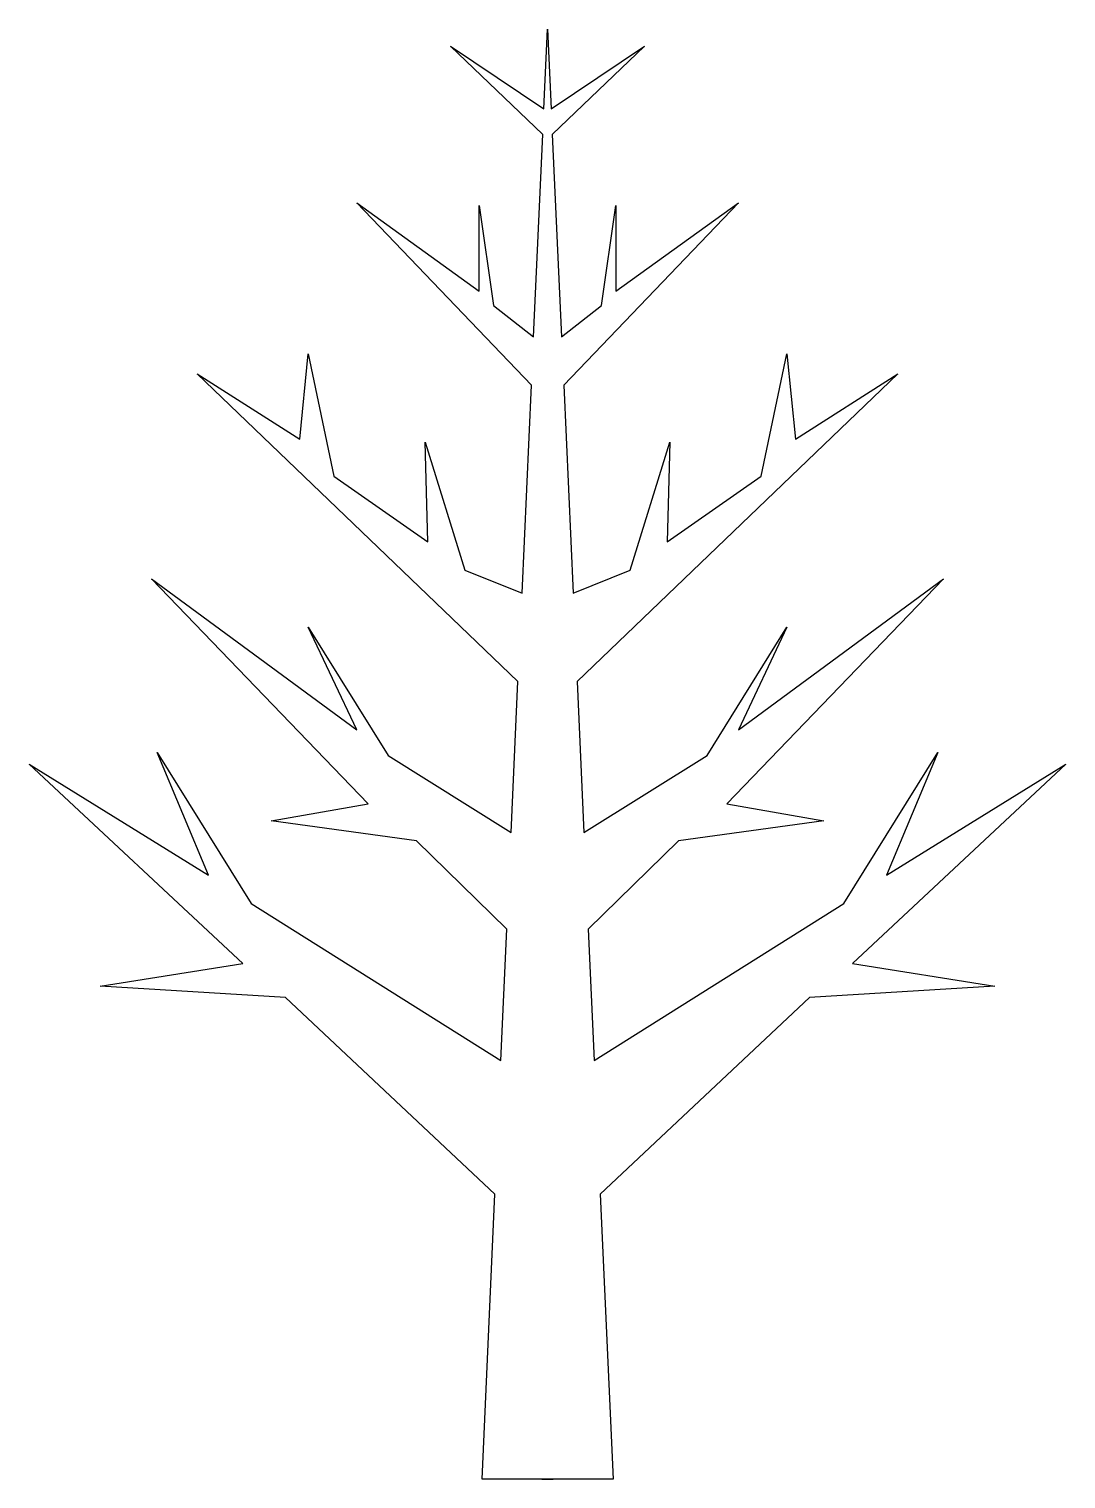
# Model space of a CAD drawing. Header units: centimetres. Extents: x -6.6 to 6.6, y -9.2 to 9.2.
import ezdxf

# ---------------------------------------------------------------- set-up
doc = ezdxf.new("R2010")
doc.units = ezdxf.units.CM
doc.header["$MEASUREMENT"] = 0
doc.layers.add('Camada 1', color=7, linetype='Continuous')

msp = doc.modelspace()

# ---------------------------------------------------------------- linework, layer by layer
at = {"layer": 'Camada 1'}
msp.add_open_spline([(-0.07248, -9.18602), (-0.07248, -9.18602), (0.83062, -9.18602), (0.83062, -9.18602), (0.83062, -9.18602), (0.83062, -9.18602), (0.66721, -5.57715), (0.66721, -5.57715), (0.66721, -5.57715), (0.66721, -5.57715), (3.32117, -3.0866), (3.32117, -3.0866), (3.32117, -3.0866), (3.32117, -3.0866), (5.66675, -2.94166), (5.66675, -2.94166), (5.66675, -2.94166), (5.66675, -2.94166), (3.86232, -2.65351), (3.86232, -2.65351), (3.86232, -2.65351), (3.86232, -2.65351), (6.56898, -0.12695), (6.56898, -0.12695), (6.56898, -0.12695), (6.56898, -0.12695), (4.29542, -1.53429), (4.29542, -1.53429), (4.29542, -1.53429), (4.29542, -1.53429), (4.94463, 0.01799), (4.94463, 0.01799), (4.94463, 0.01799), (4.94463, 0.01799), (3.75427, -1.89537), (3.75427, -1.89537), (3.75427, -1.89537), (3.75427, -1.89537), (0.59077, -3.88165), (0.59077, -3.88165), (0.59077, -3.88165), (0.59077, -3.88165), (0.51611, -2.22041), (0.51611, -2.22041), (0.51611, -2.22041), (0.51611, -2.22041), (1.6608, -1.1012), (1.6608, -1.1012), (1.6608, -1.1012), (1.6608, -1.1012), (3.50124, -0.8482), (3.50124, -0.8482), (3.50124, -0.8482), (3.50124, -0.8482), (2.274, -0.63209), (2.274, -0.63209), (2.274, -0.63209), (2.274, -0.63209), (5.01754, 2.21951), (5.01754, 2.21951), (5.01754, 2.21951), (5.01754, 2.21951), (2.41807, 0.30612), (2.41807, 0.30612), (2.41807, 0.30612), (2.41807, 0.30612), (3.03214, 1.60631), (3.03214, 1.60631), (3.03214, 1.60631), (3.03214, 1.60631), (2.02098, -0.01804), (2.02098, -0.01804), (2.02098, -0.01804), (2.02098, -0.01804), (0.46076, -0.99314), (0.46076, -0.99314), (0.46076, -0.99314), (0.46076, -0.99314), (0.37469, 0.92019), (0.37469, 0.92019), (0.37469, 0.92019), (0.37469, 0.92019), (4.43948, 4.81812), (4.43948, 4.81812), (4.43948, 4.81812), (4.43948, 4.81812), (3.14019, 3.98793), (3.14019, 3.98793), (3.14019, 3.98793), (3.14019, 3.98793), (3.03214, 5.07114), (3.03214, 5.07114), (3.03214, 5.07114), (3.03214, 5.07114), (2.7071, 3.51883), (2.7071, 3.51883), (2.7071, 3.51883), (2.7071, 3.51883), (1.51584, 2.68864), (1.51584, 2.68864), (1.51584, 2.68864), (1.51584, 2.68864), (1.55187, 3.95192), (1.55187, 3.95192), (1.55187, 3.95192), (1.55187, 3.95192), (1.04673, 2.32757), (1.04673, 2.32757), (1.04673, 2.32757), (1.04673, 2.32757), (0.32373, 2.03943), (0.32373, 2.03943), (0.32373, 2.03943), (0.32373, 2.03943), (0.20512, 4.67405), (0.20512, 4.67405), (0.20512, 4.67405), (0.20512, 4.67405), (2.41807, 6.98362), (2.41807, 6.98362), (2.41807, 6.98362), (2.41807, 6.98362), (0.86663, 5.86528), (0.86663, 5.86528), (0.86663, 5.86528), (0.86663, 5.86528), (0.86663, 6.94759), (0.86663, 6.94759), (0.86663, 6.94759), (0.86663, 6.94759), (0.68565, 5.68431), (0.68565, 5.68431), (0.68565, 5.68431), (0.68565, 5.68431), (0.17789, 5.28725), (0.17789, 5.28725), (0.17789, 5.28725), (0.17789, 5.28725), (0.06105, 7.85069), (0.06105, 7.85069), (0.06105, 7.85069), (0.06105, 7.85069), (1.22771, 8.96903), (1.22771, 8.96903), (1.22771, 8.96903), (1.22771, 8.96903), (0.04613, 8.17486), (0.04613, 8.17486), (0.04613, 8.17486), (0.04613, 8.17486), (0.00044, 9.18602), (0.00044, 9.18602), (0.00044, 9.18602), (0.00044, 9.18602), (-0.04526, 8.17486), (-0.04526, 8.17486), (-0.04526, 8.17486), (-0.04526, 8.17486), (-1.22683, 8.96903), (-1.22683, 8.96903), (-1.22683, 8.96903), (-1.22683, 8.96903), (-0.06018, 7.85069), (-0.06018, 7.85069), (-0.06018, 7.85069), (-0.06018, 7.85069), (-0.17702, 5.28725), (-0.17702, 5.28725), (-0.17702, 5.28725), (-0.17702, 5.28725), (-0.68478, 5.68431), (-0.68478, 5.68431), (-0.68478, 5.68431), (-0.68478, 5.68431), (-0.86576, 6.94759), (-0.86576, 6.94759), (-0.86576, 6.94759), (-0.86576, 6.94759), (-0.86576, 5.86528), (-0.86576, 5.86528), (-0.86576, 5.86528), (-0.86576, 5.86528), (-2.41719, 6.98362), (-2.41719, 6.98362), (-2.41719, 6.98362), (-2.41719, 6.98362), (-0.20425, 4.67405), (-0.20425, 4.67405), (-0.20425, 4.67405), (-0.20425, 4.67405), (-0.32286, 2.03943), (-0.32286, 2.03943), (-0.32286, 2.03943), (-0.32286, 2.03943), (-1.04586, 2.32757), (-1.04586, 2.32757), (-1.04586, 2.32757), (-1.04586, 2.32757), (-1.551, 3.95192), (-1.551, 3.95192), (-1.551, 3.95192), (-1.551, 3.95192), (-1.51496, 2.68864), (-1.51496, 2.68864), (-1.51496, 2.68864), (-1.51496, 2.68864), (-2.70622, 3.51883), (-2.70622, 3.51883), (-2.70622, 3.51883), (-2.70622, 3.51883), (-3.03127, 5.07114), (-3.03127, 5.07114), (-3.03127, 5.07114), (-3.03127, 5.07114), (-3.13932, 3.98793), (-3.13932, 3.98793), (-3.13932, 3.98793), (-3.13932, 3.98793), (-4.43861, 4.81812), (-4.43861, 4.81812), (-4.43861, 4.81812), (-4.43861, 4.81812), (-0.37382, 0.92019), (-0.37382, 0.92019), (-0.37382, 0.92019), (-0.37382, 0.92019), (-0.45989, -0.99314), (-0.45989, -0.99314), (-0.45989, -0.99314), (-0.45989, -0.99314), (-2.02011, -0.01804), (-2.02011, -0.01804), (-2.02011, -0.01804), (-2.02011, -0.01804), (-3.03127, 1.60631), (-3.03127, 1.60631), (-3.03127, 1.60631), (-3.03127, 1.60631), (-2.41719, 0.30612), (-2.41719, 0.30612), (-2.41719, 0.30612), (-2.41719, 0.30612), (-5.01667, 2.21951), (-5.01667, 2.21951), (-5.01667, 2.21951), (-5.01667, 2.21951), (-2.27313, -0.63209), (-2.27313, -0.63209), (-2.27313, -0.63209), (-2.27313, -0.63209), (-3.50037, -0.8482), (-3.50037, -0.8482), (-3.50037, -0.8482), (-3.50037, -0.8482), (-1.65993, -1.1012), (-1.65993, -1.1012), (-1.65993, -1.1012), (-1.65993, -1.1012), (-0.51524, -2.22041), (-0.51524, -2.22041), (-0.51524, -2.22041), (-0.51524, -2.22041), (-0.58993, -3.88165), (-0.58993, -3.88165), (-0.58993, -3.88165), (-0.58993, -3.88165), (-3.75339, -1.89537), (-3.75339, -1.89537), (-3.75339, -1.89537), (-3.75339, -1.89537), (-4.94375, 0.01799), (-4.94375, 0.01799), (-4.94375, 0.01799), (-4.94375, 0.01799), (-4.29454, -1.53429), (-4.29454, -1.53429), (-4.29454, -1.53429), (-4.29454, -1.53429), (-6.56898, -0.12695), (-6.56898, -0.12695), (-6.56898, -0.12695), (-6.56898, -0.12695), (-3.86145, -2.65351), (-3.86145, -2.65351), (-3.86145, -2.65351), (-3.86145, -2.65351), (-5.66588, -2.94166), (-5.66588, -2.94166), (-5.66588, -2.94166), (-5.66588, -2.94166), (-3.3203, -3.0866), (-3.3203, -3.0866), (-3.3203, -3.0866), (-3.3203, -3.0866), (-0.66634, -5.57715), (-0.66634, -5.57715), (-0.66634, -5.57715), (-0.66634, -5.57715), (-0.82975, -9.18602), (-0.82975, -9.18602), (-0.82975, -9.18602), (-0.82975, -9.18602), (0.07336, -9.18602), (0.07336, -9.18602), (0.07336, -9.18602), (0.07336, -9.18602), (-0.07248, -9.18602), (-0.07248, -9.18602)], degree=3, knots=[0, 0, 0, 0, 0.01282051, 0.01282051, 0.01282051, 0.01282051, 0.02564103, 0.02564103, 0.02564103, 0.02564103, 0.03846154, 0.03846154, 0.03846154, 0.03846154, 0.05128205, 0.05128205, 0.05128205, 0.05128205, 0.06410256, 0.06410256, 0.06410256, 0.06410256, 0.07692308, 0.07692308, 0.07692308, 0.07692308, 0.08974359, 0.08974359, 0.08974359, 0.08974359, 0.1025641, 0.1025641, 0.1025641, 0.1025641, 0.11538462, 0.11538462, 0.11538462, 0.11538462, 0.12820513, 0.12820513, 0.12820513, 0.12820513, 0.14102564, 0.14102564, 0.14102564, 0.14102564, 0.15384615, 0.15384615, 0.15384615, 0.15384615, 0.16666667, 0.16666667, 0.16666667, 0.16666667, 0.17948718, 0.17948718, 0.17948718, 0.17948718, 0.19230769, 0.19230769, 0.19230769, 0.19230769, 0.20512821, 0.20512821, 0.20512821, 0.20512821, 0.21794872, 0.21794872, 0.21794872, 0.21794872, 0.23076923, 0.23076923, 0.23076923, 0.23076923, 0.24358974, 0.24358974, 0.24358974, 0.24358974, 0.25641026, 0.25641026, 0.25641026, 0.25641026, 0.26923077, 0.26923077, 0.26923077, 0.26923077, 0.28205128, 0.28205128, 0.28205128, 0.28205128, 0.29487179, 0.29487179, 0.29487179, 0.29487179, 0.30769231, 0.30769231, 0.30769231, 0.30769231, 0.32051282, 0.32051282, 0.32051282, 0.32051282, 0.33333333, 0.33333333, 0.33333333, 0.33333333, 0.34615385, 0.34615385, 0.34615385, 0.34615385, 0.35897436, 0.35897436, 0.35897436, 0.35897436, 0.37179487, 0.37179487, 0.37179487, 0.37179487, 0.38461538, 0.38461538, 0.38461538, 0.38461538, 0.3974359, 0.3974359, 0.3974359, 0.3974359, 0.41025641, 0.41025641, 0.41025641, 0.41025641, 0.42307692, 0.42307692, 0.42307692, 0.42307692, 0.43589744, 0.43589744, 0.43589744, 0.43589744, 0.44871795, 0.44871795, 0.44871795, 0.44871795, 0.46153846, 0.46153846, 0.46153846, 0.46153846, 0.47435897, 0.47435897, 0.47435897, 0.47435897, 0.48717949, 0.48717949, 0.48717949, 0.48717949, 0.5, 0.5, 0.5, 0.5, 0.51282051, 0.51282051, 0.51282051, 0.51282051, 0.52564103, 0.52564103, 0.52564103, 0.52564103, 0.53846154, 0.53846154, 0.53846154, 0.53846154, 0.55128205, 0.55128205, 0.55128205, 0.55128205, 0.56410256, 0.56410256, 0.56410256, 0.56410256, 0.57692308, 0.57692308, 0.57692308, 0.57692308, 0.58974359, 0.58974359, 0.58974359, 0.58974359, 0.6025641, 0.6025641, 0.6025641, 0.6025641, 0.61538462, 0.61538462, 0.61538462, 0.61538462, 0.62820513, 0.62820513, 0.62820513, 0.62820513, 0.64102564, 0.64102564, 0.64102564, 0.64102564, 0.65384615, 0.65384615, 0.65384615, 0.65384615, 0.66666667, 0.66666667, 0.66666667, 0.66666667, 0.67948718, 0.67948718, 0.67948718, 0.67948718, 0.69230769, 0.69230769, 0.69230769, 0.69230769, 0.70512821, 0.70512821, 0.70512821, 0.70512821, 0.71794872, 0.71794872, 0.71794872, 0.71794872, 0.73076923, 0.73076923, 0.73076923, 0.73076923, 0.74358974, 0.74358974, 0.74358974, 0.74358974, 0.75641026, 0.75641026, 0.75641026, 0.75641026, 0.76923077, 0.76923077, 0.76923077, 0.76923077, 0.78205128, 0.78205128, 0.78205128, 0.78205128, 0.79487179, 0.79487179, 0.79487179, 0.79487179, 0.80769231, 0.80769231, 0.80769231, 0.80769231, 0.82051282, 0.82051282, 0.82051282, 0.82051282, 0.83333333, 0.83333333, 0.83333333, 0.83333333, 0.84615385, 0.84615385, 0.84615385, 0.84615385, 0.85897436, 0.85897436, 0.85897436, 0.85897436, 0.87179487, 0.87179487, 0.87179487, 0.87179487, 0.88461538, 0.88461538, 0.88461538, 0.88461538, 0.8974359, 0.8974359, 0.8974359, 0.8974359, 0.91025641, 0.91025641, 0.91025641, 0.91025641, 0.92307692, 0.92307692, 0.92307692, 0.92307692, 0.93589744, 0.93589744, 0.93589744, 0.93589744, 0.94871795, 0.94871795, 0.94871795, 0.94871795, 0.96153846, 0.96153846, 0.96153846, 0.96153846, 0.97435897, 0.97435897, 0.97435897, 0.97435897, 1, 1, 1, 1], dxfattribs=at)

doc.saveas('drawing.dxf')
